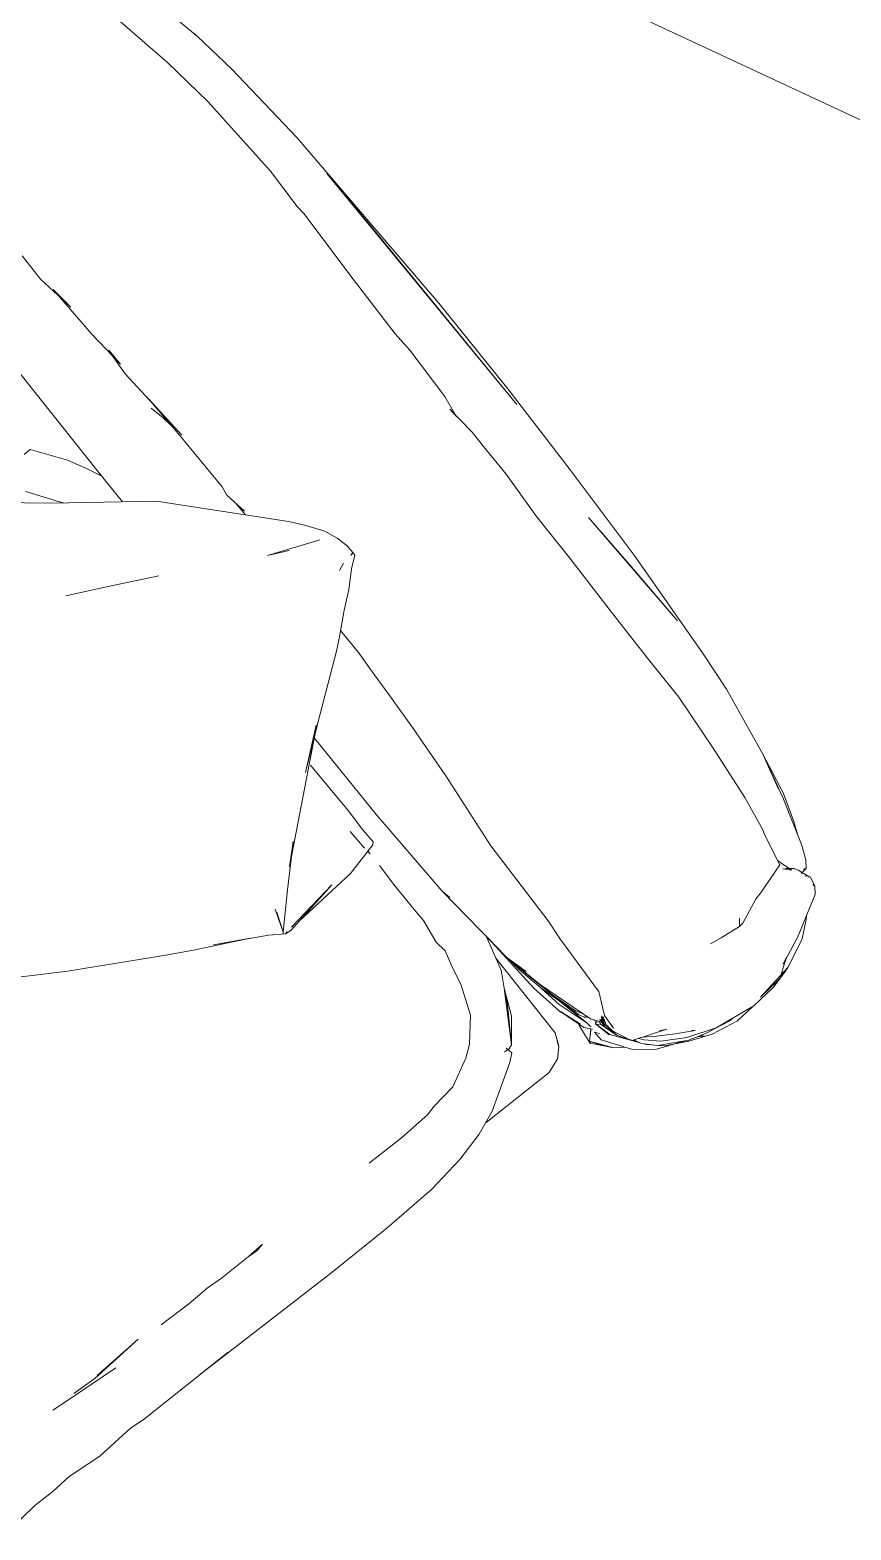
# Model space of a CAD drawing. Header units: millimetres. Extents: x 0 to 57242, y -59538 to 11130.
# Drawn here: x 13177 to 13745, y 493 to 1531 of the extents above; entities that cross this region are included whole.
import ezdxf

# ---------------------------------------------------------------- set-up
doc = ezdxf.new("R2010")
doc.units = ezdxf.units.MM
for name, color, linetype, lineweight in [('A-GLAZ', 151, 'Continuous', 9), ('G-IMPT', 8, 'Continuous', 9), ('I-FURN', 30, 'Continuous', 9)]:
    doc.layers.add(name, color=color, linetype=linetype, lineweight=lineweight)

# ---------------------------------------------------------------- blocks, each defined once
blk = doc.blocks.new('M_Window-Single-Hung - 1015 x 1500mm-351075-Level 0')
at = {"layer": 'A-GLAZ'}
for p, q in [((-507.5, 160), (507.5, 160)), ((475.75, -58.4), (-475.75, -58.4)), ((-431.3, -147.3), (431.3, -147.3)), ((507.5, -160), (-507.5, -160))]:
    blk.add_line(p, q, dxfattribs=at)
at = {"layer": 'A-GLAZ', "lineweight": 18}
for p, q in [((-507.5, -160), (-507.5, 160)), ((507.5, 160), (507.5, -160)), ((-507.5, -58.4), (-475.75, -58.4)), ((-475.75, -147.3), (-475.75, -58.4)), ((475.75, -58.4), (507.5, -58.4)), ((475.75, -147.3), (475.75, -58.4)), ((-475.75, -102.85), (-431.3, -102.85)), ((-431.3, -147.3), (-431.3, -102.85)), ((431.3, -147.3), (431.3, -102.85)), ((475.75, -102.85), (431.3, -102.85)), ((-431.3, -125.075), (431.3, -125.075)), ((-507.5, -147.3), (-431.3, -147.3)), ((431.3, -147.3), (507.5, -147.3))]:
    blk.add_line(p, q, dxfattribs=at)
blk = doc.blocks.new('LR1190_SOFA_19 - SOFA_ICV_DXF-1032981-Level 0')
at = {"layer": 'G-IMPT'}
for p, q in [((-1161.8, 1275.2), (-1169.9, 1232.2)), ((-1192, 1258.5), (-1197.2, 1233.6)), ((-1196.4, 1237.5), (-1197.2, 1233.6)), ((-1197.2, 1233.6), (-1196.6, 1235.8)), ((-1201.7, 1201.1), (-1197.2, 1233.6)), ((-1169.9, 1232.2), (-1174.8, 1193.6)), ((-1207.6, 1135.8), (-1201.7, 1201.1)), ((-1174.8, 1193.6), (-1178.8, 1128.9)), ((-1007.7, 1169.6), (-1007.8, 1190.2)), ((-1007.7, 1169.6), (-1011.9, 1141.4)), ((-1010.2, 1158.6), (-1011.9, 1141.4)), ((-1010.2, 1158.6), (-1011.8, 1118.1)), ((-1213.1, 985), (-1207.6, 1135.8)), ((-1178.8, 1128.9), (-1178, 1098.2)), ((-955.8, 1041.6), (-956, 1127.9)), ((-1011.8, 1118.1), (-1014.3, 1089.2)), ((-1211.6, 896.5), (-1208.3, 1103.5)), ((-1209.4, 1057.5), (-1208.3, 1103.5)), ((-1014.1, 1101.7), (-1014.3, 1089.2)), ((-1178.6, 1091.7), (-1178, 1098.2)), ((-1177, 1034.9), (-1178.6, 1091.7)), ((-1012.7, 1081.9), (-1013.8, 1100.1)), ((-1012.7, 1081.9), (-1016.9, 1024.2)), ((-928.7, 1081.8), (-944.3, 1059.9)), ((-928.7, 1081.8), (-923.2, 1081.7)), ((-944.3, 1059.9), (-951, 1047.3)), ((-908.2, 1061), (-921.1, 1042.2)), ((-916.6, 1043.9), (-887.7, 1067.5)), ((-1211.6, 896.5), (-1209.4, 1057.5)), ((-1014.6, 1058.2), (-1016.9, 1024.2)), ((-1014.6, 1058.2), (-1015.7, 1026.7)), ((-1012, 1052.1), (-1014.4, 1041.7)), ((-1015.4, 1034.4), (-1014.4, 1041.7)), ((-974.9, 999.4), (-916.6, 1043.9)), ((-955.8, 1041.6), (-956.1, 1013.7)), ((-955.9, 1036.5), (-951, 1047.3)), ((-921.1, 1042.2), (-923.7, 1038.5)), ((-1177, 1034.9), (-1176.2, 987.2)), ((-1016.5, 978.8), (-1015.7, 1026.7)), ((-1037.6, 931.5), (-974.9, 999.4)), ((-1177, 971.9), (-1176.2, 987.2)), ((-910.9, 974.6), (-885, 987.3)), ((-1213.1, 985), (-1213.5, 908.7)), ((-1016.5, 978.8), (-1015.4, 972.4)), ((-1177, 971.9), (-1176.1, 931.8)), ((-1015.4, 972.4), (-1018.1, 956.1)), ((-943.9, 957.9), (-910.9, 974.6)), ((-1016.9, 963.4), (-1018.1, 956.1)), ((-1016.9, 963.4), (-1017.1, 953.6)), ((-1174, 917.5), (-1176.1, 931.8)), ((-1037.6, 931.5), (-1045.2, 921.9)), ((-1173.3, 922.8), (-1175.5, 900.7)), ((-1173.3, 922.8), (-1173.8, 915.7)), ((-1045.2, 921.9), (-1053.1, 910.7)), ((-1046.6, 908.2), (-1011.6, 922.1)), ((-1011.6, 922.1), (-1025.4, 915.6)), ((-1212.4, 837.9), (-1213.5, 908.7)), ((-1056.8, 901.5), (-1053.1, 910.7)), ((-1175.4, 888.1), (-1175.5, 900.7)), ((-1059, 886.9), (-1058.7, 893)), ((-1056.8, 901.5), (-1058.7, 893)), ((-1175.8, 863.2), (-1175.4, 888.1)), ((-1059, 886.9), (-1059, 884.8)), ((-1059, 886.9), (-1056.7, 886.1)), ((-1059, 884.8), (-1051.3, 878.6)), ((-1044.1, 883), (-1049.4, 885.2)), ((-1051.3, 878.6), (-1040.8, 868.7)), ((-1175.8, 863.2), (-1174, 827.3)), ((-1029.5, 859.4), (-1040.8, 868.7)), ((-1029.5, 859.4), (-1014.5, 846.4)), ((-1018.7, 850), (-1018.9, 830.4)), ((-1007.7, 840.7), (-1014.5, 846.4)), ((-1210.2, 764.2), (-1212.4, 837.9)), ((-1018.2, 815.7), (-1018.9, 830.4)), ((-1007.7, 840.7), (-966.7, 809.7)), ((-1174.1, 790.5), (-1174, 827.3)), ((-1018.2, 815.7), (-1017.1, 791.4)), ((-938.6, 788.4), (-966.7, 809.7)), ((-1205.5, 710.1), (-1201.7, 804.4)), ((-1203.8, 759.3), (-1201.7, 804.4)), ((-938.6, 788.4), (-964.8, 809.4)), ((-964.3, 808.5), (-889.3, 744.1)), ((-958.9, 734.8), (-958.2, 803.3)), ((-685.3, 807.2), (-724.1, 783.2)), ((-1174.1, 790.5), (-1173.5, 745.7)), ((-1015.9, 766.5), (-1017.1, 791.4)), ((-944.6, 790.1), (-945.4, 749.4)), ((-724.1, 783.2), (-784.1, 749.6)), ((-1205, 681.1), (-1210.2, 764.2)), ((-1205.5, 710.1), (-1203.8, 759.3)), ((-1015.9, 766.5), (-1013.5, 729.6)), ((-945.4, 749.4), (-945, 732.8)), ((-889.3, 744.1), (-902.1, 756.2)), ((-901.7, 755.6), (-878.2, 732.5)), ((-801.4, 740.5), (-784.1, 749.6)), ((-1173.2, 720.3), (-1173.5, 745.7)), ((-937.4, 737), (-938, 721.9)), ((-837.2, 722.4), (-801.4, 740.5)), ((-1013.1, 726), (-1013.5, 729.6)), ((-958.9, 734.8), (-961.6, 665.1)), ((-945, 732.8), (-945.4, 721.5)), ((-878.2, 732.5), (-862.6, 716.5)), ((-857.8, 711.5), (-863.3, 727.3)), ((-848.4, 716.1), (-814.5, 734.6)), ((-814.5, 734.6), (-837.2, 722.4)), ((-1173.2, 720.3), (-1173.1, 702.6)), ((-1013.1, 726), (-1007.4, 668.8)), ((-943.9, 720.1), (-945.4, 721.5)), ((-919.5, 714.2), (-943.9, 720.1)), ((-938.3, 718.8), (-938.4, 716.2)), ((-864.3, 710.5), (-904.5, 716.2)), ((-904.5, 716.2), (-862.7, 709.1)), ((-857.8, 711.5), (-862.8, 725.1)), ((-857.8, 711.5), (-862.6, 716.5)), ((-938.6, 702.2), (-938.6, 706)), ((-871.1, 710.6), (-919.5, 714.2)), ((-858.2, 709.6), (-862.7, 709.1)), ((-858.2, 709.6), (-860.3, 709.7)), ((-858.2, 709.6), (-860, 709.8)), ((-858.2, 709.6), (-848.4, 716.1)), ((-857.8, 711.5), (-857.1, 710.6)), ((-1173.2, 668.1), (-1173.1, 702.6)), ((-938.6, 702.2), (-938.2, 689.8)), ((-938.5, 667.2), (-938.2, 689.8)), ((-1205, 681.1), (-1202.5, 651.8)), ((-1173.2, 668.1), (-1169.9, 625.8)), ((-1007.4, 668.8), (-1006.1, 603.5)), ((-961.6, 665.1), (-965.3, 627.7)), ((-961.6, 665.1), (-962.9, 658.3)), ((-962.3, 660.1), (-961.6, 665.1)), ((-938.5, 667.2), (-938.8, 657.2)), ((-938.8, 657.2), (-936.4, 640.1)), ((-1194.2, 600.9), (-1202.5, 651.8)), ((-937.5, 631.5), (-936.4, 640.1)), ((-1165.8, 585.4), (-1169.9, 625.8)), ((-965.3, 627.7), (-968, 601.1)), ((-965.3, 627.7), (-966.3, 617.5)), ((-965.3, 627.7), (-965.6, 625.8)), ((-937.5, 631.5), (-934.4, 620.4)), ((-966.4, 616.6), (-967.3, 605.2)), ((-966, 620.7), (-967.1, 604.5)), ((-965.8, 621.4), (-959.3, 596.9)), ((-931.3, 606), (-934.4, 620.4)), ((-1006.1, 603.5), (-1004.7, 588)), ((-967.1, 604.5), (-969.4, 573.4)), ((-968.3, 598.9), (-967.3, 605.2)), ((-961.6, 605.7), (-961.5, 539.7)), ((-923.5, 585.8), (-931.3, 606)), ((-1188.5, 571.3), (-1194.2, 600.9)), ((-1194.2, 600.9), (-1187.7, 575.3)), ((-1194.2, 600.9), (-1186.4, 569)), ((-974.4, 571.9), (-968, 601.1)), ((-972.6, 578.1), (-968, 601.1)), ((-972.3, 585.4), (-968, 601.1)), ((-968.2, 600.2), (-969.3, 589.5)), ((-959.3, 596.9), (-953.4, 585.9)), ((-1165.8, 585.4), (-1161.5, 560)), ((-1003, 543.6), (-1004.7, 588)), ((-969.3, 589.5), (-973.3, 570.2)), ((-947.7, 575.3), (-953.4, 585.9)), ((-953.4, 585.9), (-945.2, 567.6)), ((-953.4, 585.9), (-932.8, 552.1)), ((-910.4, 570.6), (-923.5, 585.8)), ((-1188.5, 571.3), (-1182, 551.3)), ((-986.7, 532), (-974.4, 571.9)), ((-972.6, 578.1), (-976.6, 561.5)), ((-976, 553.4), (-972.7, 573)), ((-969.4, 573.4), (-973.4, 549.3)), ((-947.7, 575.3), (-932.8, 552.1)), ((-1186.4, 569), (-1176.3, 535.4)), ((-973.3, 570.2), (-982.2, 539.5)), ((-982.2, 542.9), (-976.6, 561.5)), ((-945.2, 567.6), (-932.8, 552.1)), ((-902.3, 564.5), (-910.4, 570.6)), ((-902.3, 564.5), (-883, 554.6)), ((-1182, 551.3), (-1178.5, 542.8)), ((-1160.5, 557.3), (-1161.5, 560)), ((-1160.5, 557.3), (-1155.7, 533.7)), ((-977.7, 555), (-983, 531.1)), ((-976, 553.4), (-983, 531.1)), ((-978.2, 553.1), (-983, 531.1)), ((-929.9, 550.8), (-932.8, 552.1)), ((-929.9, 550.8), (-926, 551.2)), ((-929.6, 547.5), (-928.4, 552.6)), ((-927.8, 551.1), (-926, 551.2)), ((-883, 554.6), (-864.5, 552.3)), ((-857.1, 550.3), (-864.5, 552.3)), ((-857.1, 550.3), (-833.2, 549)), ((-706.2, 550.3), (-712, 551.4)), ((-712, 551.4), (-698.7, 550.8)), ((-706.2, 550.3), (-698.7, 550.8)), ((-675.1, 550.7), (-698.7, 550.8)), ((-675.1, 550.7), (-663, 551.5)), ((-658.6, 551.4), (-663, 551.5)), ((-646.4, 551), (-658.6, 551.4)), ((-646.4, 551), (-622.3, 551.5)), ((-603.7, 553.6), (-563.3, 551.1)), ((-603.7, 553.6), (-566, 551.6)), ((-538.2, 551.1), (-579.3, 547.8)), ((-563.3, 551.1), (-545.6, 552)), ((-538.2, 551.1), (-526.9, 552)), ((-1003, 543.6), (-1003, 543.3)), ((-998, 532.3), (-1003, 543.3)), ((-982.2, 542.9), (-984.9, 537.9)), ((-973.8, 549), (-979.4, 530.2)), ((-973.4, 549.3), (-979, 533.4)), ((-973.8, 549), (-979, 533.4)), ((-924.4, 543.2), (-929.6, 547.5)), ((-924.4, 543.2), (-893.8, 524.4)), ((-833.2, 549), (-804.7, 549.4)), ((-1176.3, 535.4), (-1171.9, 525.2)), ((-1156.4, 537.2), (-1159.7, 525.9)), ((-1159.7, 525.9), (-1155.5, 530.4)), ((-1155.7, 533.7), (-1132.9, 526.8)), ((-998, 532.3), (-995.7, 527.8)), ((-986.7, 532), (-990.5, 526.8)), ((-987.8, 530.6), (-988.4, 529.4)), ((-986.3, 533.7), (-984, 535.7)), ((-984, 535.7), (-986.3, 533.6)), ((-985.9, 535.3), (-984, 535.7)), ((-982.2, 539.5), (-984, 535.7)), ((-983, 531.1), (-983.5, 527.6)), ((-979.4, 530.2), (-983.5, 525.6)), ((-977.9, 533.8), (-975.9, 518.8)), ((-961.5, 539.7), (-957.8, 530.9)), ((-961.5, 539.7), (-957.5, 530.5)), ((-959.1, 534.2), (-957.5, 530.5)), ((-951.8, 524.6), (-957.5, 530.5)), ((-1171.9, 525.2), (-1168.4, 520.5)), ((-1168.4, 520.5), (-1166.9, 521.3)), ((-1166.2, 520.7), (-1168.4, 520.5)), ((-1163.5, 520), (-1168.4, 520.5)), ((-1164.6, 519.5), (-1167, 513.8)), ((-1163.3, 523.1), (-1166.2, 515.4)), ((-1162, 525.6), (-1163.3, 523.1)), ((-1162, 525.6), (-1157.3, 529.3)), ((-1128.4, 525.8), (-1132.9, 526.8)), ((-1128.4, 525.8), (-1110.6, 518.2)), ((-1110.9, 522.3), (-1107.4, 517.8)), ((-1092.4, 519.6), (-1107.4, 517.8)), ((-1084.1, 520.8), (-1092.4, 519.6)), ((-995.2, 517), (-995.7, 527.8)), ((-994.5, 527.6), (-992.8, 522)), ((-994.5, 527.6), (-991.1, 521.7)), ((-994.5, 527.6), (-992.5, 525.1)), ((-994.2, 528.7), (-991.7, 523.1)), ((-994, 511.6), (-991.5, 527.7)), ((-994, 511.6), (-991.1, 521.7)), ((-990.5, 526.8), (-993.8, 527)), ((-992.8, 522), (-993.6, 516.1)), ((-992.5, 526.2), (-993.5, 528.5)), ((-993.5, 514.1), (-991.5, 527.7)), ((-993.3, 513.6), (-990, 524.9)), ((-992.5, 526.2), (-991.7, 523.1)), ((-991.1, 521.7), (-992.5, 525.1)), ((-991.5, 526.9), (-991.1, 521.7)), ((-990.5, 515.3), (-987.3, 527.1)), ((-990, 524.9), (-990.4, 525.9)), ((-990, 524.9), (-990.3, 526.1)), ((-990.3, 526), (-990, 524.9)), ((-990.1, 515.3), (-987.3, 527.1)), ((-989.9, 526.1), (-990, 526.3)), ((-989.9, 526.3), (-989.9, 526.1)), ((-989.1, 524.8), (-987.3, 527.1)), ((-988.9, 527.2), (-988.7, 528.6)), ((-987.3, 527.1), (-988.7, 528.6)), ((-986.9, 506.2), (-976.7, 520.3)), ((-983.2, 523.1), (-985.3, 520.3)), ((-983.2, 523.1), (-983.6, 516)), ((-980.1, 523.5), (-982.8, 526.5)), ((-982.7, 526.5), (-976.7, 520.3)), ((-981.2, 513.2), (-976.7, 520.3)), ((-975.9, 518.8), (-976.9, 520)), ((-975.9, 518.8), (-976.7, 520.3)), ((-951.8, 524.6), (-954.3, 527.2)), ((-941.3, 520.8), (-951.8, 524.6)), ((-941.3, 520.8), (-945.9, 522.5)), ((-885.7, 520.9), (-941.3, 520.8)), ((-893.8, 524.4), (-876.8, 517.6)), ((-1165.8, 516.4), (-1167, 513.8)), ((-1167, 513.8), (-1166, 515)), ((-1165.4, 507.2), (-1167, 513.8)), ((-1166.2, 515.4), (-1164.5, 517)), ((-1165.4, 507.2), (-1165.5, 509)), ((-1165.2, 508.9), (-1165.4, 507.2)), ((-1110.6, 518.2), (-1107.4, 517.8)), ((-990.5, 515.3), (-1001.8, 499.7)), ((-994, 511.6), (-1000.1, 502.3)), ((-998.5, 505.1), (-993.6, 516.1)), ((-983.6, 516), (-996.2, 497.3)), ((-995.8, 518.8), (-995.2, 517)), ((-993.5, 514.1), (-994, 511.6)), ((-990.1, 515.3), (-989.9, 517.4)), ((-977.7, 517.3), (-986.9, 506.2)), ((-981.2, 513.2), (-986.9, 506.2)), ((-977.7, 517.3), (-975.9, 518.8)), ((-855.3, 512.2), (-876.8, 517.6)), ((-827.2, 508.1), (-855.3, 512.2)), ((-572.9, 507.8), (-560.9, 508.8)), ((-560.9, 508.8), (-532.9, 506.8)), ((-532.9, 506.8), (-507, 509)), ((-491.9, 507.8), (-507, 509)), ((-1162, 502.5), (-1165.4, 507.2)), ((-1162, 502.5), (-1134, 486.7)), ((-1023.6, 493.5), (-1000.1, 502.3)), ((-1007, 499.7), (-1015.1, 494.1)), ((-1006.8, 497.7), (-1004.6, 500.6)), ((-1003.8, 496.6), (-1000.8, 502.1)), ((-1003.8, 496.6), (-1001.2, 501.9)), ((-1003, 498.2), (-1001.8, 499.7)), ((-997.1, 506.7), (-1000.1, 502.3)), ((-999.4, 503.6), (-1000.1, 502.3)), ((-986.9, 506.2), (-993, 502.1)), ((-786.4, 506.5), (-827.2, 508.1)), ((-736.3, 506.2), (-786.4, 506.5)), ((-736.3, 506.2), (-621.3, 507.8)), ((-646.9, 507.8), (-621.3, 507.8)), ((-646.9, 507.8), (-572.9, 507.8)), ((-491.9, 507.8), (-476.1, 508)), ((-451.8, 505.8), (-476.1, 508)), ((-1148.2, 494.8), (-1146.4, 492.8)), ((-1148.1, 494.7), (-1146.4, 492.8)), ((-1135.8, 484.1), (-1146.4, 492.8)), ((-1031, 480.5), (-1015.3, 489.5)), ((-1030.9, 478), (-1011.6, 488.7)), ((-1015.1, 494.1), (-1026.2, 487.4)), ((-1018.9, 495.8), (-1023.6, 493.5)), ((-1015.4, 485.5), (-1012.4, 488.2)), ((-1015.3, 489.5), (-1006.8, 497.7)), ((-1003.8, 496.6), (-1011.6, 488.7)), ((-996.2, 497.3), (-1009.5, 487.1)), ((-1008.5, 491.9), (-1006.1, 494.1)), ((-1006.1, 494.1), (-1005.3, 495.1)), ((-1135.8, 484.1), (-1132.4, 482.4)), ((-1114.8, 478.6), (-1134, 486.7)), ((-1115.8, 474.7), (-1132.4, 482.4)), ((-1119.6, 481), (-1114.8, 478.6)), ((-1119.6, 481), (-1106.7, 472.3)), ((-1031, 480.5), (-1050.9, 473)), ((-1046.1, 471.3), (-1030.5, 477.6)), ((-1030.9, 478), (-1043.3, 474.4)), ((-1038.5, 480.6), (-1026.2, 487.4)), ((-1038.5, 480.6), (-1036.6, 482.2)), ((-1030.5, 477.6), (-1015.4, 485.5)), ((-1030.5, 477.6), (-1028.1, 478.9)), ((-1027.9, 479.7), (-1009.5, 487.1)), ((-1027.8, 479.8), (-1023.5, 481.5)), ((-1115.8, 474.7), (-1111.8, 473.4)), ((-1115.8, 474.7), (-1088.2, 470.4)), ((-1115.8, 474.7), (-1106.7, 472.3)), ((-1111.8, 473.4), (-1099.2, 470.2)), ((-1088.2, 470.4), (-1106.7, 472.3)), ((-1099.2, 470.2), (-1102.9, 471.8)), ((-1080.8, 468.7), (-1099.2, 470.2)), ((-1050.9, 473), (-1080.8, 468.7)), ((-1080, 468.8), (-1065.5, 467.6)), ((-1046.1, 471.3), (-1065.5, 467.6)), ((-1061.4, 470.8), (-1064.5, 471)), ((-1061.4, 470.8), (-1043.3, 474.4)), ((-1041.1, 473.6), (-1037.1, 476.2)), ((-1041.1, 473.6), (-1039.6, 475.3))]:
    blk.add_line(p, q, dxfattribs=at)
blk = doc.blocks.new('LR1190_SOFA_19 - LR1190_SOFA_19-1033392-Level 0')
at = {"extrusion": (0, 0, -1), "zscale": -1, "rotation": 180}
blk.add_blockref('LR1190_SOFA_19 - SOFA_ICV_DXF-1032981-Level 0', (1959.4, 1435.8), dxfattribs=at)

msp = doc.modelspace()

# ---------------------------------------------------------------- block references
at = {"layer": 'A-GLAZ', "rotation": 154.9999999999999}
msp.add_blockref('M_Window-Single-Hung - 1015 x 1500mm-351075-Level 0', (13761.3, 1641.4), dxfattribs=at)
at = {"layer": 'I-FURN', "rotation": 218.5192572358333}
msp.add_blockref('LR1190_SOFA_19 - LR1190_SOFA_19-1033392-Level 0', (10697.2, -280.6), dxfattribs=at)

doc.saveas('drawing.dxf')
